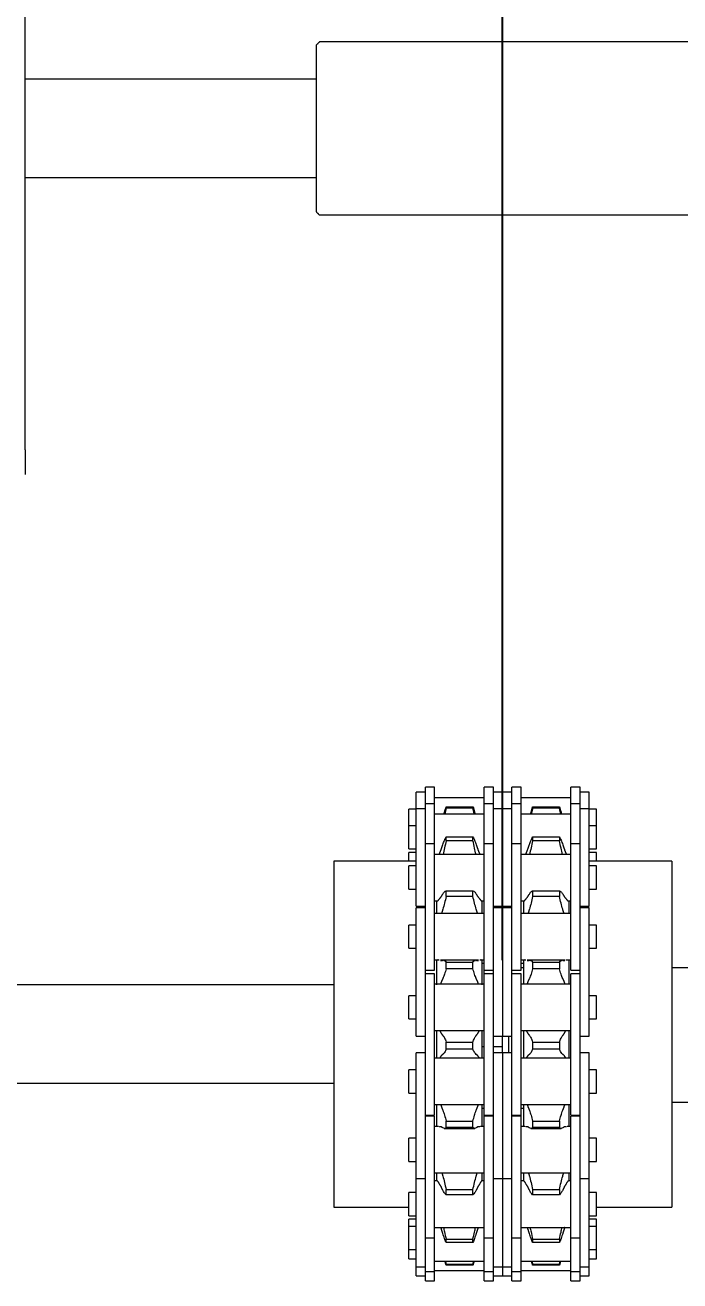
# Model space of a CAD drawing. Header units: inches. Extents: x 1 to 12.5, y 7.3 to 19.7.
# Drawn here: x 3.494 to 5.149, y 13.189 to 16.365 of the extents above; entities that cross this region are included whole.
import ezdxf

# ---------------------------------------------------------------- set-up
doc = ezdxf.new("R2010")
doc.units = ezdxf.units.IN
doc.header["$MEASUREMENT"] = 0
doc.header["$PDSIZE"] = -1
doc.layers.add('DIM', color=1, linetype='Continuous')
doc.styles.add('SLDTEXTSTYLE0', font='ARIAL.TTF', dxfattribs={"width": 0.7})
doc.dimstyles.new('SLDDIMSTYLE0', dxfattribs={"dimtxt": 0.125, "dimasz": 0.15, "dimexe": 0, "dimexo": 0.0625, "dimgap": 0.03125, "dimtad": 0, "dimtih": 1, "dimtoh": 1, "dimdec": 3, "dimlfac": 4, "dimrnd": 1e-09, "dimzin": 12, "dimdsep": 46, "dimtxsty": 'SLDTEXTSTYLE0', "dimsah": 1, "dimcen": 0.09, "dimadec": 0, "dimazin": 0, "dimtfac": 1, "dimtdec": 3, "dimtofl": 0, "dimtmove": 0, "dimatfit": 3, "dimfxl": 0, "dimtolj": 1, "dimtzin": 12, "dimarcsym": 0})

# ---------------------------------------------------------------- blocks, each defined once
blk = doc.blocks.new('*D8')
at = {"color": 0, "linetype": 'ByBlock', "lineweight": -2}
for p, q in [((4.7014, 13.9999), (4.7014, 19.4123)), ((4.8514, 19.4123), (6.2126, 19.4123)), ((8.5514, 19.4123), (7.1902, 19.4123)), ((8.7014, 14.0274), (8.7014, 19.4123))]:
    blk.add_line(p, q, dxfattribs=at)
at = {"color": 0, "linetype": 'ByBlock'}
for points in [[(4.7014, 19.4123), (4.8514, 19.3873), (4.8514, 19.4373)], [(8.7014, 19.4123), (8.5514, 19.3873), (8.5514, 19.4373)]]:
    blk.add_solid(points, dxfattribs=at)
at = {"layer": 'DEFPOINTS', "color": 0, "linetype": 'ByBlock'}
for p in [(8.7014, 13.9649), (4.7014, 13.9374)]:
    blk.add_point(p, dxfattribs=at)
at = {"color": 0, "linetype": 'ByBlock', "insert": (6.7014, 19.4123), "char_height": 0.125, "attachment_point": 5, "style": 'SLDTEXTSTYLE0'}
blk.add_mtext('16\\PSHAFT LENGTH', dxfattribs=at)

msp = doc.modelspace()

# ---------------------------------------------------------------- linework, layer by layer
at = {"color": 7, "linetype": 'Continuous', "lineweight": 15}
for p, q in [((3.494162, 15.29098), (3.494162, 16.915981)), ((4.230561, 16.103481), (4.230561, 16.314732)), ((4.230561, 15.892232), (4.230561, 16.103481)), ((3.494162, 15.29098), (3.494162, 15.228482)), ((4.482494, 14.383077), (4.482494, 14.424709)), ((4.505996, 14.410937), (4.505996, 14.43721)), ((4.529495, 14.410937), (4.529495, 14.43721)), ((4.654496, 14.410937), (4.654496, 14.43721)), ((4.677995, 14.410937), (4.677995, 14.43721)), ((4.701494, 14.383077), (4.701494, 14.424709)), ((4.701494, 14.383077), (4.701494, 14.424709)), ((4.724996, 14.410937), (4.724996, 14.43721)), ((4.748495, 14.410937), (4.748495, 14.43721)), ((4.873496, 14.410937), (4.873496, 14.43721)), ((4.896995, 14.410937), (4.896995, 14.43721)), ((4.920494, 14.383077), (4.920494, 14.424709)), ((4.505996, 14.395578), (4.505996, 14.410937)), ((4.505996, 14.328178), (4.505996, 14.395578)), ((4.529495, 14.395578), (4.529495, 14.410937)), ((4.529495, 14.293928), (4.529495, 14.395578)), ((4.558431, 14.38419), (4.558431, 14.388155)), ((4.558431, 14.388155), (4.626308, 14.388155)), ((4.626308, 14.38419), (4.626308, 14.388155)), ((4.654496, 14.395578), (4.654496, 14.410937)), ((4.654496, 14.293928), (4.654496, 14.395578)), ((4.677995, 14.395578), (4.677995, 14.410937)), ((4.677995, 14.328178), (4.677995, 14.395578)), ((4.724996, 14.395578), (4.724996, 14.410937)), ((4.724996, 14.326725), (4.724996, 14.395578)), ((4.748495, 14.395578), (4.748495, 14.410937)), ((4.748495, 14.293928), (4.748495, 14.395578)), ((4.777183, 14.388155), (4.777183, 14.38419)), ((4.777183, 14.388155), (4.845057, 14.388155)), ((4.845057, 14.388155), (4.845057, 14.38419)), ((4.873496, 14.395578), (4.873496, 14.410937)), ((4.873496, 14.293928), (4.873496, 14.395578)), ((4.896995, 14.395578), (4.896995, 14.410937)), ((4.896995, 14.326725), (4.896995, 14.395578)), ((4.464495, 14.339826), (4.464495, 14.381458)), ((4.482494, 14.354716), (4.482494, 14.383077)), ((4.626308, 14.38419), (4.558431, 14.38419)), ((4.701494, 14.354716), (4.701494, 14.383077)), ((4.701494, 14.354716), (4.701494, 14.383077)), ((4.845057, 14.38419), (4.777183, 14.38419)), ((4.920494, 14.354716), (4.920494, 14.383077)), ((4.938495, 14.339826), (4.938495, 14.381458)), ((4.464495, 14.304082), (4.464495, 14.339826)), ((4.482494, 14.279525), (4.482494, 14.354716)), ((4.505996, 14.293928), (4.505996, 14.326725)), ((4.677995, 14.293928), (4.677995, 14.326725)), ((4.701494, 14.279525), (4.701494, 14.354716)), ((4.701494, 14.279525), (4.701494, 14.354716)), ((4.724996, 14.293928), (4.724996, 14.326725)), ((4.896995, 14.293928), (4.896995, 14.326725)), ((4.920494, 14.279525), (4.920494, 14.354716)), ((4.938495, 14.281327), (4.938495, 14.339826)), ((4.464495, 14.281327), (4.464495, 14.304082)), ((4.505996, 14.21442), (4.505996, 14.293928)), ((4.529495, 14.21442), (4.529495, 14.293928)), ((4.558431, 14.302121), (4.558431, 14.311803)), ((4.558431, 14.311803), (4.626308, 14.311803)), ((4.626308, 14.302121), (4.558431, 14.302121)), ((4.626308, 14.302121), (4.626308, 14.311803)), ((4.654496, 14.21442), (4.654496, 14.293928)), ((4.677995, 14.21442), (4.677995, 14.293928)), ((4.724996, 14.21442), (4.724996, 14.293928)), ((4.748495, 14.21442), (4.748495, 14.293928)), ((4.777183, 14.311803), (4.777183, 14.302121)), ((4.777183, 14.311803), (4.845057, 14.311803)), ((4.845057, 14.302121), (4.777183, 14.302121)), ((4.845057, 14.311803), (4.845057, 14.302121)), ((4.873496, 14.21442), (4.873496, 14.293928)), ((4.896995, 14.21442), (4.896995, 14.293928)), ((4.464495, 14.25048), (4.464495, 14.272429)), ((4.482494, 14.136429), (4.482494, 14.279525)), ((4.701494, 14.136429), (4.701494, 14.279525)), ((4.701494, 14.136429), (4.701494, 14.279525)), ((4.920494, 14.136429), (4.920494, 14.279525)), ((4.938495, 14.25048), (4.938495, 14.272429)), ((4.274746, 14.25048), (4.274746, 13.375482)), ((4.464495, 14.185622), (4.464495, 14.238179)), ((4.938495, 14.179678), (4.938495, 14.238179)), ((5.128744, 14.25048), (5.128744, 13.375482)), ((4.505996, 14.139717), (4.505996, 14.21442)), ((4.529495, 14.139717), (4.529495, 14.21442)), ((4.654496, 14.139717), (4.654496, 14.21442)), ((4.677995, 14.139717), (4.677995, 14.21442)), ((4.724996, 14.139717), (4.724996, 14.21442)), ((4.748495, 14.139717), (4.748495, 14.21442)), ((4.873496, 14.139717), (4.873496, 14.21442)), ((4.896995, 14.139717), (4.896995, 14.21442)), ((4.464495, 14.179678), (4.464495, 14.185622)), ((4.558431, 14.161055), (4.558431, 14.175287)), ((4.558431, 14.175287), (4.626308, 14.175287)), ((4.626308, 14.161055), (4.626308, 14.175287)), ((4.777183, 14.175287), (4.777183, 14.161055)), ((4.777183, 14.175287), (4.845057, 14.175287)), ((4.845057, 14.175287), (4.845057, 14.161055)), ((4.505996, 14.01825), (4.505996, 14.139717)), ((4.529495, 13.974523), (4.529495, 14.139717)), ((4.534995, 14.149889), (4.534995, 14.150305)), ((4.534995, 14.118149), (4.534995, 14.149889)), ((4.626308, 14.161055), (4.558431, 14.161055)), ((4.649746, 14.149889), (4.649746, 14.150305)), ((4.649746, 14.118149), (4.649746, 14.149889)), ((4.654496, 13.974523), (4.654496, 14.139717)), ((4.677995, 14.01825), (4.677995, 14.139717)), ((4.701494, 14.132022), (4.701494, 14.136429)), ((4.701494, 14.132022), (4.701494, 14.136429)), ((4.724996, 14.01825), (4.724996, 14.139717)), ((4.748495, 13.974523), (4.748495, 14.139717)), ((4.753744, 14.150305), (4.753744, 14.149889)), ((4.753744, 14.149889), (4.753744, 14.118149)), ((4.845057, 14.161055), (4.777183, 14.161055)), ((4.868495, 14.150305), (4.868495, 14.149889)), ((4.868495, 14.149889), (4.868495, 14.118149)), ((4.873496, 13.974523), (4.873496, 14.139717)), ((4.896995, 14.01825), (4.896995, 14.139717)), ((4.482494, 14.056366), (4.482494, 14.132022)), ((4.701494, 14.056366), (4.701494, 14.132022)), ((4.701494, 14.056366), (4.701494, 14.132022)), ((4.920494, 14.056366), (4.920494, 14.132022)), ((4.464495, 14.036216), (4.464495, 14.088773)), ((4.938495, 14.030274), (4.938495, 14.088773)), ((4.482494, 13.923849), (4.482494, 14.056366)), ((4.701494, 13.923849), (4.701494, 14.056366)), ((4.701494, 13.923849), (4.701494, 14.056366)), ((4.920494, 13.923849), (4.920494, 14.056366)), ((4.464495, 14.030274), (4.464495, 14.036216)), ((4.505996, 13.956378), (4.505996, 14.01825)), ((4.677995, 13.956378), (4.677995, 14.01825)), ((4.724996, 13.956378), (4.724996, 14.01825)), ((4.896995, 13.956378), (4.896995, 14.01825)), ((4.534995, 13.937357), (4.534995, 14.000899)), ((4.558431, 13.978007), (4.558431, 13.99507)), ((4.558431, 13.99507), (4.626308, 13.99507)), ((4.626308, 13.978007), (4.558431, 13.978007)), ((4.626308, 13.978007), (4.626308, 13.99507)), ((4.649746, 13.937357), (4.649746, 14.000899)), ((4.753744, 13.980359), (4.748495, 13.980359)), ((4.753744, 14.000899), (4.753744, 13.939006)), ((4.777183, 13.99507), (4.777183, 13.978007)), ((4.777183, 13.99507), (4.845057, 13.99507)), ((4.845057, 13.978007), (4.777183, 13.978007)), ((4.845057, 13.99507), (4.845057, 13.978007)), ((4.868495, 14.000899), (4.868495, 13.939006)), ((5.191121, 13.980359), (5.128744, 13.980359)), ((4.505996, 13.830063), (4.505996, 13.956378)), ((4.529495, 13.830063), (4.529495, 13.96538)), ((4.654496, 13.96538), (4.654496, 13.974523)), ((4.654496, 13.830063), (4.654496, 13.96538)), ((4.677995, 13.830063), (4.677995, 13.956378)), ((4.724996, 13.830063), (4.724996, 13.956378)), ((4.748495, 13.830063), (4.748495, 13.96538)), ((4.873496, 13.830063), (4.873496, 13.96538)), ((4.896995, 13.830063), (4.896995, 13.956378)), ((4.482494, 13.807881), (4.482494, 13.923849)), ((4.701494, 13.807881), (4.701494, 13.923849)), ((4.701494, 13.807881), (4.701494, 13.923849)), ((4.920494, 13.807881), (4.920494, 13.923849)), ((4.464495, 13.851132), (4.464495, 13.909631)), ((4.938495, 13.909596), (4.938495, 13.909631)), ((4.938495, 13.851132), (4.938495, 13.909596)), ((4.505996, 13.736428), (4.505996, 13.830063)), ((4.529495, 13.736428), (4.529495, 13.830063)), ((4.534995, 13.751735), (4.534995, 13.821756)), ((4.649746, 13.751735), (4.649746, 13.821756)), ((4.654496, 13.736428), (4.654496, 13.830063)), ((4.677995, 13.736428), (4.677995, 13.830063)), ((4.724996, 13.736428), (4.724996, 13.830063)), ((4.748495, 13.736428), (4.748495, 13.830063)), ((4.753744, 13.821756), (4.753744, 13.751735)), ((4.868495, 13.821756), (4.868495, 13.751735)), ((4.873496, 13.736428), (4.873496, 13.830063)), ((4.896995, 13.736428), (4.896995, 13.830063)), ((4.558431, 13.775054), (4.558431, 13.79289)), ((4.558431, 13.79289), (4.626308, 13.79289)), ((4.626308, 13.775054), (4.626308, 13.79289)), ((4.70137, 13.766585), (4.70137, 13.807881)), ((4.71637, 13.807881), (4.71637, 13.765608)), ((4.777183, 13.79289), (4.777183, 13.775054)), ((4.777183, 13.79289), (4.845057, 13.79289)), ((4.845057, 13.79289), (4.845057, 13.775054)), ((4.482494, 13.644132), (4.482494, 13.765608)), ((4.626308, 13.775054), (4.558431, 13.775054)), ((4.649746, 13.781732), (4.654496, 13.781732)), ((4.677995, 13.781732), (4.70137, 13.781732)), ((4.701494, 13.644132), (4.701494, 13.765608)), ((4.701494, 13.644132), (4.701494, 13.765608)), ((4.845057, 13.775054), (4.777183, 13.775054)), ((4.920494, 13.644132), (4.920494, 13.765608)), ((4.464495, 13.663858), (4.464495, 13.72236)), ((4.505996, 13.613729), (4.505996, 13.736428)), ((4.529495, 13.608109), (4.529495, 13.736428)), ((4.654496, 13.608109), (4.654496, 13.736428)), ((4.677995, 13.613729), (4.677995, 13.736428)), ((4.724996, 13.613729), (4.724996, 13.736428)), ((4.748495, 13.608109), (4.748495, 13.736428)), ((4.873496, 13.608109), (4.873496, 13.736428)), ((4.896995, 13.613729), (4.896995, 13.736428)), ((4.938495, 13.722325), (4.938495, 13.72236)), ((4.938495, 13.663858), (4.938495, 13.722325)), ((4.482494, 13.516297), (4.482494, 13.644132)), ((4.534995, 13.578921), (4.534995, 13.634485)), ((4.649746, 13.578921), (4.649746, 13.634485)), ((4.701494, 13.516297), (4.701494, 13.644132)), ((4.701494, 13.516297), (4.701494, 13.644132)), ((4.753744, 13.634485), (4.753744, 13.578921)), ((4.868495, 13.634485), (4.868495, 13.578921)), ((4.920494, 13.516297), (4.920494, 13.644132)), ((4.505996, 13.554042), (4.505996, 13.613729)), ((4.529495, 13.437715), (4.529495, 13.605295)), ((4.654496, 13.605295), (4.654496, 13.608109)), ((4.654496, 13.437715), (4.654496, 13.605295)), ((4.677995, 13.554042), (4.677995, 13.613729)), ((4.724996, 13.554042), (4.724996, 13.613729)), ((4.748495, 13.605295), (4.748495, 13.608109)), ((4.748495, 13.437715), (4.748495, 13.605295)), ((4.873496, 13.437715), (4.873496, 13.605295)), ((4.896995, 13.554042), (4.896995, 13.613729)), ((4.558431, 13.576676), (4.558431, 13.593135)), ((4.558431, 13.593135), (4.626308, 13.593135)), ((4.626308, 13.576676), (4.558431, 13.576676)), ((4.626308, 13.576676), (4.626308, 13.593135)), ((4.777183, 13.593135), (4.777183, 13.576676)), ((4.777183, 13.593135), (4.845057, 13.593135)), ((4.845057, 13.576676), (4.777183, 13.576676)), ((4.845057, 13.593135), (4.845057, 13.576676)), ((4.464495, 13.491047), (4.464495, 13.549546)), ((4.505996, 13.437715), (4.505996, 13.554042)), ((4.677995, 13.437715), (4.677995, 13.554042)), ((4.724996, 13.437715), (4.724996, 13.554042)), ((4.896995, 13.437715), (4.896995, 13.554042)), ((4.938495, 13.541748), (4.938495, 13.549546)), ((4.938495, 13.491047), (4.938495, 13.541748)), ((4.482494, 13.447796), (4.482494, 13.516297)), ((4.701494, 13.447796), (4.701494, 13.516297)), ((4.701494, 13.447796), (4.701494, 13.516297)), ((4.920494, 13.447796), (4.920494, 13.516297)), ((4.482494, 13.310907), (4.482494, 13.447796)), ((4.505996, 13.368961), (4.505996, 13.437715)), ((4.529495, 13.368961), (4.529495, 13.437715)), ((4.534995, 13.442077), (4.534995, 13.461672)), ((4.534995, 13.441411), (4.534995, 13.442077)), ((4.649746, 13.442077), (4.649746, 13.461672)), ((4.649746, 13.441411), (4.649746, 13.442077)), ((4.654496, 13.368961), (4.654496, 13.437715)), ((4.677995, 13.368961), (4.677995, 13.437715)), ((4.701494, 13.310907), (4.701494, 13.447796)), ((4.701494, 13.310907), (4.701494, 13.447796)), ((4.724996, 13.368961), (4.724996, 13.437715)), ((4.748495, 13.368961), (4.748495, 13.437715)), ((4.753744, 13.461672), (4.753744, 13.442077)), ((4.753744, 13.442077), (4.753744, 13.441411)), ((4.868495, 13.461672), (4.868495, 13.442077)), ((4.868495, 13.442077), (4.868495, 13.441411)), ((4.873496, 13.368961), (4.873496, 13.437715)), ((4.896995, 13.368961), (4.896995, 13.437715)), ((4.920494, 13.310907), (4.920494, 13.447796)), ((4.464495, 13.353536), (4.464495, 13.412035)), ((4.558431, 13.406798), (4.558431, 13.419897)), ((4.558431, 13.419897), (4.626308, 13.419897)), ((4.626308, 13.406798), (4.558431, 13.406798)), ((4.626308, 13.406798), (4.626308, 13.419897)), ((4.777183, 13.419897), (4.777183, 13.406798)), ((4.777183, 13.419897), (4.845057, 13.419897)), ((4.845057, 13.406798), (4.777183, 13.406798)), ((4.845057, 13.419897), (4.845057, 13.406798)), ((4.938495, 13.404238), (4.938495, 13.412035)), ((4.938495, 13.353536), (4.938495, 13.404238)), ((4.464495, 13.326411), (4.464495, 13.344635)), ((4.505996, 13.297785), (4.505996, 13.368961)), ((4.529495, 13.297785), (4.529495, 13.368961)), ((4.654496, 13.297785), (4.654496, 13.368961)), ((4.677995, 13.297785), (4.677995, 13.368961)), ((4.724996, 13.297785), (4.724996, 13.368961)), ((4.748495, 13.297785), (4.748495, 13.368961)), ((4.873496, 13.297785), (4.873496, 13.368961)), ((4.896995, 13.297785), (4.896995, 13.368961)), ((4.938495, 13.326411), (4.938495, 13.344635)), ((4.464495, 13.267912), (4.464495, 13.326411)), ((4.482494, 13.247569), (4.482494, 13.310907)), ((4.701494, 13.247569), (4.701494, 13.310907)), ((4.701494, 13.247569), (4.701494, 13.310907)), ((4.920494, 13.247569), (4.920494, 13.310907)), ((4.938495, 13.300814), (4.938495, 13.326411)), ((4.505996, 13.272868), (4.505996, 13.297785)), ((4.529495, 13.212163), (4.529495, 13.297785)), ((4.558431, 13.285913), (4.558431, 13.29407)), ((4.558431, 13.29407), (4.626308, 13.29407)), ((4.626308, 13.285913), (4.558431, 13.285913)), ((4.626308, 13.285913), (4.626308, 13.29407)), ((4.654496, 13.212163), (4.654496, 13.297785)), ((4.677995, 13.272868), (4.677995, 13.297785)), ((4.724996, 13.272868), (4.724996, 13.297785)), ((4.748495, 13.212163), (4.748495, 13.297785)), ((4.777183, 13.29407), (4.777183, 13.285913)), ((4.777183, 13.29407), (4.845057, 13.29407)), ((4.845057, 13.285913), (4.777183, 13.285913)), ((4.845057, 13.29407), (4.845057, 13.285913)), ((4.873496, 13.212163), (4.873496, 13.297785)), ((4.896995, 13.272868), (4.896995, 13.297785)), ((4.938495, 13.267912), (4.938495, 13.300814)), ((4.464495, 13.244504), (4.464495, 13.267912)), ((4.482494, 13.224661), (4.482494, 13.247569)), ((4.505996, 13.212163), (4.505996, 13.272868)), ((4.677995, 13.212163), (4.677995, 13.272868)), ((4.701494, 13.224661), (4.701494, 13.247569)), ((4.701494, 13.224661), (4.701494, 13.247569)), ((4.724996, 13.212163), (4.724996, 13.272868)), ((4.896995, 13.212163), (4.896995, 13.272868)), ((4.920494, 13.224661), (4.920494, 13.247569)), ((4.938495, 13.244504), (4.938495, 13.267912)), ((4.482494, 13.201256), (4.482494, 13.224661)), ((4.558431, 13.228601), (4.558431, 13.23083)), ((4.558431, 13.23083), (4.626308, 13.23083)), ((4.626308, 13.228601), (4.558431, 13.228601)), ((4.626308, 13.228601), (4.626308, 13.23083)), ((4.701494, 13.201256), (4.701494, 13.224661)), ((4.701494, 13.201256), (4.701494, 13.224661)), ((4.777183, 13.23083), (4.777183, 13.228601)), ((4.777183, 13.23083), (4.845057, 13.23083)), ((4.845057, 13.228601), (4.777183, 13.228601)), ((4.845057, 13.23083), (4.845057, 13.228601)), ((4.920494, 13.201256), (4.920494, 13.224661)), ((4.505996, 13.209255), (4.505996, 13.212163)), ((4.505996, 13.188755), (4.505996, 13.209255)), ((4.529495, 13.209255), (4.529495, 13.212163)), ((4.529495, 13.188755), (4.529495, 13.209255)), ((4.654496, 13.209255), (4.654496, 13.212163)), ((4.654496, 13.188755), (4.654496, 13.209255)), ((4.677995, 13.209255), (4.677995, 13.212163)), ((4.677995, 13.188755), (4.677995, 13.209255)), ((4.724996, 13.209255), (4.724996, 13.212163)), ((4.724996, 13.188755), (4.724996, 13.209255)), ((4.748495, 13.209255), (4.748495, 13.212163)), ((4.748495, 13.188755), (4.748495, 13.209255)), ((4.873496, 13.209255), (4.873496, 13.212163)), ((4.873496, 13.188755), (4.873496, 13.209255)), ((4.896995, 13.209255), (4.896995, 13.212163)), ((4.896995, 13.188755), (4.896995, 13.209255))]:
    msp.add_line(p, q, dxfattribs=at)
for points in [[(4.238061, 16.322232), (4.230561, 16.314732)], [(5.535563, 16.322232), (4.238061, 16.322232)], [(4.230561, 16.227857), (3.494162, 16.227857)], [(3.494162, 15.979107), (4.230561, 15.979107)], [(4.230561, 15.892232), (4.238061, 15.884732)], [(4.238061, 15.884732), (5.321371, 15.884732)], [(4.505996, 14.424709), (4.482494, 14.424709)], [(4.529495, 14.43721), (4.505996, 14.43721)], [(4.677995, 14.43721), (4.654496, 14.43721)], [(4.748495, 14.43721), (4.724996, 14.43721)], [(4.896995, 14.43721), (4.873496, 14.43721)], [(4.920494, 14.424709), (4.896995, 14.424709)], [(4.529495, 14.395578), (4.505996, 14.395578)], [(4.654496, 14.410833), (4.529495, 14.410833)], [(4.677995, 14.395578), (4.654496, 14.395578)], [(4.748495, 14.395578), (4.724996, 14.395578)], [(4.873496, 14.410833), (4.748495, 14.410833)], [(4.896995, 14.395578), (4.873496, 14.395578)], [(4.482494, 14.381458), (4.464495, 14.381458)], [(4.505996, 14.383077), (4.482494, 14.383077)], [(4.654496, 14.369202), (4.529495, 14.369202)], [(4.558431, 14.38419), (4.55508, 14.369202)], [(4.629661, 14.369202), (4.626308, 14.38419)], [(4.701494, 14.383077), (4.677995, 14.383077)], [(4.724996, 14.383077), (4.701494, 14.383077)], [(4.873496, 14.369202), (4.748495, 14.369202)], [(4.777183, 14.38419), (4.773832, 14.369202)], [(4.84841, 14.369202), (4.845057, 14.38419)], [(4.920494, 14.383077), (4.896995, 14.383077)], [(4.938495, 14.381458), (4.920494, 14.381458)], [(4.482494, 14.339826), (4.464495, 14.339826)], [(4.938495, 14.339826), (4.920494, 14.339826)], [(4.529495, 14.293928), (4.505996, 14.293928)], [(4.677995, 14.293928), (4.654496, 14.293928)], [(4.748495, 14.293928), (4.724996, 14.293928)], [(4.896995, 14.293928), (4.873496, 14.293928)], [(4.464495, 14.281327), (4.482494, 14.281327)], [(4.482494, 14.272429), (4.464495, 14.272429)], [(4.654496, 14.267555), (4.529495, 14.267555)], [(4.541186, 14.267555), (4.546776, 14.282113)], [(4.546776, 14.282113), (4.550152, 14.291835)], [(4.634589, 14.291835), (4.637966, 14.282113)], [(4.637966, 14.282113), (4.643553, 14.267555)], [(4.873496, 14.267555), (4.748495, 14.267555)], [(4.759935, 14.267555), (4.765525, 14.282113)], [(4.765525, 14.282113), (4.768901, 14.291835)], [(4.853338, 14.291835), (4.856715, 14.282113)], [(4.856715, 14.282113), (4.862305, 14.267555)], [(4.920494, 14.281327), (4.938495, 14.281327)], [(4.938495, 14.272429), (4.920494, 14.272429)], [(4.482494, 14.25048), (4.274746, 14.25048)], [(4.482494, 14.238179), (4.464495, 14.238179)], [(5.128744, 14.25048), (4.920494, 14.25048)], [(4.938495, 14.238179), (4.920494, 14.238179)], [(4.464495, 14.179678), (4.482494, 14.179678)], [(4.546776, 14.161463), (4.550152, 14.167121)], [(4.634589, 14.167121), (4.637966, 14.161463)], [(4.765525, 14.161463), (4.768901, 14.167121)], [(4.853338, 14.167121), (4.856715, 14.161463)], [(4.920494, 14.179678), (4.938495, 14.179678)], [(4.482494, 14.136429), (4.505996, 14.136429)], [(4.529495, 14.150305), (4.537541, 14.150305)], [(4.536033, 14.150058), (4.537762, 14.15034)], [(4.537762, 14.15034), (4.546776, 14.161463)], [(4.637966, 14.161463), (4.646977, 14.15034)], [(4.646977, 14.15034), (4.648709, 14.150058)], [(4.647198, 14.150305), (4.654496, 14.150305)], [(4.677995, 14.136429), (4.701494, 14.136429)], [(4.701494, 14.136429), (4.724996, 14.136429)], [(4.748495, 14.150305), (4.756293, 14.150305)], [(4.754782, 14.150058), (4.756513, 14.15034)], [(4.756513, 14.15034), (4.765525, 14.161463)], [(4.856715, 14.161463), (4.865726, 14.15034)], [(4.865726, 14.15034), (4.867458, 14.150058)], [(4.865947, 14.150305), (4.873496, 14.150305)], [(4.896995, 14.136429), (4.920494, 14.136429)], [(4.505996, 14.132022), (4.482494, 14.132022)], [(4.654496, 14.118149), (4.529495, 14.118149)], [(4.550152, 14.128643), (4.546891, 14.118149)], [(4.637849, 14.118149), (4.634589, 14.128643)], [(4.701494, 14.132022), (4.677995, 14.132022)], [(4.724996, 14.132022), (4.701494, 14.132022)], [(4.873496, 14.118149), (4.748495, 14.118149)], [(4.768901, 14.128643), (4.765642, 14.118149)], [(4.856598, 14.118149), (4.853338, 14.128643)], [(4.920494, 14.132022), (4.896995, 14.132022)], [(4.482494, 14.088773), (4.464495, 14.088773)], [(4.938495, 14.088773), (4.920494, 14.088773)], [(4.464495, 14.030274), (4.482494, 14.030274)], [(4.920494, 14.030274), (4.938495, 14.030274)], [(4.529495, 14.000899), (4.540388, 14.000899)], [(4.537762, 14.001352), (4.541212, 14.000366)], [(4.544319, 14.000899), (4.640423, 14.000899)], [(4.544523, 13.999423), (4.546776, 13.99878)], [(4.546776, 13.99878), (4.550152, 13.999693)], [(4.634589, 13.999899), (4.550152, 13.999899)], [(4.634589, 13.999693), (4.637966, 13.99878)], [(4.637966, 13.99878), (4.640216, 13.999423)], [(4.64353, 14.000366), (4.646977, 14.001352)], [(4.644351, 14.000899), (4.654496, 14.000899)], [(4.654496, 13.991479), (4.649746, 13.991479)], [(4.748495, 14.000899), (4.759139, 14.000899)], [(4.753744, 13.991479), (4.748495, 13.991479)], [(4.756513, 14.001352), (4.759961, 14.000366)], [(4.763068, 14.000899), (4.859172, 14.000899)], [(4.763274, 13.999423), (4.765525, 13.99878)], [(4.765525, 13.99878), (4.768901, 13.999693)], [(4.853338, 13.999899), (4.768901, 13.999899)], [(4.853338, 13.999693), (4.856715, 13.99878)], [(4.856715, 13.99878), (4.858965, 13.999423)], [(4.862279, 14.000366), (4.865726, 14.001352)], [(4.8631, 14.000899), (4.873496, 14.000899)], [(4.505996, 13.974523), (4.529495, 13.974523)], [(4.529495, 13.96538), (4.505996, 13.96538)], [(4.546776, 13.946393), (4.544053, 13.939006)], [(4.550152, 13.953555), (4.546776, 13.946393)], [(4.637966, 13.946393), (4.634589, 13.953555)], [(4.640688, 13.939006), (4.637966, 13.946393)], [(4.654496, 13.974523), (4.677995, 13.974523)], [(4.677995, 13.96538), (4.654496, 13.96538)], [(4.724996, 13.974523), (4.748495, 13.974523)], [(4.748495, 13.96538), (4.724996, 13.96538)], [(4.765525, 13.946393), (4.762802, 13.939006)], [(4.768901, 13.953555), (4.765525, 13.946393)], [(4.856715, 13.946393), (4.853338, 13.953555)], [(4.859437, 13.939006), (4.856715, 13.946393)], [(4.873496, 13.974523), (4.896995, 13.974523)], [(4.896995, 13.96538), (4.873496, 13.96538)], [(4.274746, 13.937357), (2.984369, 13.937357)], [(4.654496, 13.939006), (4.529495, 13.939006)], [(4.873496, 13.939006), (4.748495, 13.939006)], [(4.482494, 13.909631), (4.464495, 13.909631)], [(4.938495, 13.909631), (4.920494, 13.909631)], [(4.464495, 13.851132), (4.482494, 13.851132)], [(4.920494, 13.851132), (4.938495, 13.851132)], [(4.529495, 13.821756), (4.654496, 13.821756)], [(4.542218, 13.821756), (4.546776, 13.813686)], [(4.637966, 13.813686), (4.642523, 13.821756)], [(4.748495, 13.821756), (4.873496, 13.821756)], [(4.760967, 13.821756), (4.765525, 13.813686)], [(4.856715, 13.813686), (4.861272, 13.821756)], [(4.482494, 13.807881), (4.505996, 13.807881)], [(4.546776, 13.813686), (4.550152, 13.809746)], [(4.634589, 13.809746), (4.637966, 13.813686)], [(4.677995, 13.807881), (4.701494, 13.807881)], [(4.701494, 13.807881), (4.724996, 13.807881)], [(4.765525, 13.813686), (4.768901, 13.809746)], [(4.853338, 13.809746), (4.856715, 13.813686)], [(4.896995, 13.807881), (4.920494, 13.807881)], [(4.505996, 13.765608), (4.482494, 13.765608)], [(4.546776, 13.758923), (4.541507, 13.751735)], [(4.550152, 13.761513), (4.546776, 13.758923)], [(4.637966, 13.758923), (4.634589, 13.761513)], [(4.643232, 13.751735), (4.637966, 13.758923)], [(4.701494, 13.765608), (4.677995, 13.765608)], [(4.724996, 13.765608), (4.701494, 13.765608)], [(4.765525, 13.758923), (4.760256, 13.751735)], [(4.768901, 13.761513), (4.765525, 13.758923)], [(4.856715, 13.758923), (4.853338, 13.761513)], [(4.861983, 13.751735), (4.856715, 13.758923)], [(4.920494, 13.765608), (4.896995, 13.765608)], [(4.482494, 13.72236), (4.464495, 13.72236)], [(4.654496, 13.751735), (4.529495, 13.751735)], [(4.873496, 13.751735), (4.748495, 13.751735)], [(4.938495, 13.72236), (4.920494, 13.72236)], [(2.984369, 13.688606), (4.274746, 13.688606)], [(4.464495, 13.663858), (4.482494, 13.663858)], [(4.920494, 13.663858), (4.938495, 13.663858)], [(4.529495, 13.634485), (4.654496, 13.634485)], [(4.544809, 13.634485), (4.546776, 13.628508)], [(4.546776, 13.628508), (4.550152, 13.620187)], [(4.634589, 13.620187), (4.637966, 13.628508)], [(4.637966, 13.628508), (4.63993, 13.634485)], [(4.748495, 13.634485), (4.873496, 13.634485)], [(4.76356, 13.634485), (4.765525, 13.628508)], [(4.765525, 13.628508), (4.768901, 13.620187)], [(4.853338, 13.620187), (4.856715, 13.628508)], [(4.856715, 13.628508), (4.858679, 13.634485)], [(5.128744, 13.641107), (5.191121, 13.641107)], [(4.505996, 13.608109), (4.529495, 13.608109)], [(4.529495, 13.605295), (4.505996, 13.605295)], [(4.654496, 13.625066), (4.649746, 13.625066)], [(4.654496, 13.608109), (4.677995, 13.608109)], [(4.677995, 13.605295), (4.654496, 13.605295)], [(4.724996, 13.608109), (4.748495, 13.608109)], [(4.748495, 13.605295), (4.724996, 13.605295)], [(4.753744, 13.625066), (4.748495, 13.625066)], [(4.873496, 13.608109), (4.896995, 13.608109)], [(4.896995, 13.605295), (4.873496, 13.605295)], [(4.539072, 13.578921), (4.529495, 13.578921)], [(4.546776, 13.577973), (4.541092, 13.578821)], [(4.550152, 13.575681), (4.546776, 13.577973)], [(4.55386, 13.574378), (4.630877, 13.574378)], [(4.637966, 13.577973), (4.634589, 13.575681)], [(4.643647, 13.578821), (4.637966, 13.577973)], [(4.654496, 13.578921), (4.64567, 13.578921)], [(4.757821, 13.578921), (4.748495, 13.578921)], [(4.765525, 13.577973), (4.759841, 13.578821)], [(4.768901, 13.575681), (4.765525, 13.577973)], [(4.772609, 13.574378), (4.849626, 13.574378)], [(4.856715, 13.577973), (4.853338, 13.575681)], [(4.862399, 13.578821), (4.856715, 13.577973)], [(4.873496, 13.578921), (4.864419, 13.578921)], [(4.482494, 13.549546), (4.464495, 13.549546)], [(4.938495, 13.549546), (4.920494, 13.549546)], [(4.464495, 13.491047), (4.482494, 13.491047)], [(4.920494, 13.491047), (4.938495, 13.491047)], [(4.482494, 13.447796), (4.505996, 13.447796)], [(4.529495, 13.461672), (4.654496, 13.461672)], [(4.535974, 13.441411), (4.529495, 13.441411)], [(4.537762, 13.44019), (4.534995, 13.442077)], [(4.546776, 13.425369), (4.537762, 13.44019)], [(4.547904, 13.461672), (4.550152, 13.453883)], [(4.634589, 13.453883), (4.636837, 13.461672)], [(4.646977, 13.44019), (4.637966, 13.425369)], [(4.649746, 13.442077), (4.646977, 13.44019)], [(4.654496, 13.441411), (4.648765, 13.441411)], [(4.677995, 13.447796), (4.701494, 13.447796)], [(4.701494, 13.447796), (4.724996, 13.447796)], [(4.748495, 13.461672), (4.873496, 13.461672)], [(4.754723, 13.441411), (4.748495, 13.441411)], [(4.756513, 13.44019), (4.753744, 13.442077)], [(4.765525, 13.425369), (4.756513, 13.44019)], [(4.766653, 13.461672), (4.768901, 13.453883)], [(4.853338, 13.453883), (4.855586, 13.461672)], [(4.865726, 13.44019), (4.856715, 13.425369)], [(4.868495, 13.442077), (4.865726, 13.44019)], [(4.873496, 13.441411), (4.867517, 13.441411)], [(4.896995, 13.447796), (4.920494, 13.447796)], [(4.482494, 13.412035), (4.464495, 13.412035)], [(4.550152, 13.418468), (4.546776, 13.425369)], [(4.637966, 13.425369), (4.634589, 13.418468)], [(4.768901, 13.418468), (4.765525, 13.425369)], [(4.856715, 13.425369), (4.853338, 13.418468)], [(4.938495, 13.412035), (4.920494, 13.412035)], [(4.274746, 13.375482), (4.464495, 13.375482)], [(4.938495, 13.375482), (5.128744, 13.375482)], [(4.464495, 13.353536), (4.482494, 13.353536)], [(4.482494, 13.344635), (4.464495, 13.344635)], [(4.920494, 13.353536), (4.938495, 13.353536)], [(4.938495, 13.344635), (4.920494, 13.344635)], [(4.482494, 13.326411), (4.464495, 13.326411)], [(4.529495, 13.324161), (4.654496, 13.324161)], [(4.546776, 13.319517), (4.545196, 13.324161)], [(4.550152, 13.30884), (4.546776, 13.319517)], [(4.637966, 13.319517), (4.634589, 13.30884)], [(4.639543, 13.324161), (4.637966, 13.319517)], [(4.748495, 13.324161), (4.873496, 13.324161)], [(4.765525, 13.319517), (4.763945, 13.324161)], [(4.768901, 13.30884), (4.765525, 13.319517)], [(4.856715, 13.319517), (4.853338, 13.30884)], [(4.858294, 13.324161), (4.856715, 13.319517)], [(4.938495, 13.326411), (4.920494, 13.326411)], [(4.505996, 13.297785), (4.529495, 13.297785)], [(4.654496, 13.297785), (4.677995, 13.297785)], [(4.724996, 13.297785), (4.748495, 13.297785)], [(4.873496, 13.297785), (4.896995, 13.297785)], [(4.464495, 13.267912), (4.482494, 13.267912)], [(4.464495, 13.244504), (4.482494, 13.244504)], [(4.920494, 13.267912), (4.938495, 13.267912)], [(4.920494, 13.244504), (4.938495, 13.244504)], [(4.482494, 13.224661), (4.505996, 13.224661)], [(4.529495, 13.238537), (4.654496, 13.238537)], [(4.529495, 13.215129), (4.654496, 13.215129)], [(4.558431, 13.228601), (4.55577, 13.238537)], [(4.556645, 13.238537), (4.558431, 13.23083)], [(4.628969, 13.238537), (4.626308, 13.228601)], [(4.626308, 13.23083), (4.628094, 13.238537)], [(4.677995, 13.224661), (4.701494, 13.224661)], [(4.701494, 13.224661), (4.724996, 13.224661)], [(4.748495, 13.238537), (4.873496, 13.238537)], [(4.748495, 13.215129), (4.873496, 13.215129)], [(4.777183, 13.228601), (4.774519, 13.238537)], [(4.775395, 13.238537), (4.777183, 13.23083)], [(4.847718, 13.238537), (4.845057, 13.228601)], [(4.845057, 13.23083), (4.846843, 13.238537)], [(4.896995, 13.224661), (4.920494, 13.224661)], [(4.482494, 13.201256), (4.505996, 13.201256)], [(4.505996, 13.212163), (4.529495, 13.212163)], [(4.505996, 13.188755), (4.529495, 13.188755)], [(4.654496, 13.212163), (4.677995, 13.212163)], [(4.654496, 13.188755), (4.677995, 13.188755)], [(4.677995, 13.201256), (4.701494, 13.201256)], [(4.701494, 13.201256), (4.724996, 13.201256)], [(4.724996, 13.212163), (4.748495, 13.212163)], [(4.724996, 13.188755), (4.748495, 13.188755)], [(4.873496, 13.212163), (4.896995, 13.212163)], [(4.873496, 13.188755), (4.896995, 13.188755)], [(4.896995, 13.201256), (4.920494, 13.201256)]]:
    msp.add_open_spline(points, degree=1, dxfattribs=at)
for points, knots in [([(4.724996, 14.424709), (4.717162, 14.424709), (4.701495, 14.424709), (4.685828, 14.424709), (4.677995, 14.424709)], [0, 0, 0, 0, 0.50002496, 1, 1, 1, 1]), ([(4.553006, 14.369202), (4.553464, 14.370885), (4.55519, 14.377226), (4.557059, 14.383527), (4.558431, 14.388155)], [0, 0, 0, 0, 0.26547992, 1, 1, 1, 1]), ([(4.626308, 14.388155), (4.627631, 14.383701), (4.629502, 14.3774), (4.631226, 14.371059), (4.631731, 14.369202)], [0, 0, 0, 0, 0.70710824, 1, 1, 1, 1]), ([(4.771757, 14.369202), (4.772214, 14.370885), (4.773937, 14.377227), (4.775808, 14.383528), (4.777183, 14.388155)], [0, 0, 0, 0, 0.265448, 1, 1, 1, 1]), ([(4.845057, 14.388155), (4.84638, 14.383701), (4.848251, 14.3774), (4.849975, 14.371059), (4.85048, 14.369202)], [0, 0, 0, 0, 0.70710824, 1, 1, 1, 1]), ([(4.550152, 14.291835), (4.551488, 14.295624), (4.553887, 14.302431), (4.557035, 14.308924), (4.558431, 14.311803)], [0, 0, 0, 0, 0.55657238, 1, 1, 1, 1]), ([(4.558431, 14.302121), (4.557172, 14.296043), (4.554775, 14.284473), (4.551949, 14.273001), (4.550608, 14.267555)], [0, 0, 0, 0, 0.52527381, 1, 1, 1, 1]), ([(4.626308, 14.311803), (4.627652, 14.30904), (4.630809, 14.302552), (4.63321, 14.295745), (4.634589, 14.291835)], [0, 0, 0, 0, 0.425717016, 1, 1, 1, 1]), ([(4.634132, 14.267555), (4.632841, 14.272785), (4.630009, 14.284257), (4.627612, 14.295826), (4.626308, 14.302121)], [0, 0, 0, 0, 0.45599878, 1, 1, 1, 1]), ([(4.768901, 14.291835), (4.770236, 14.295624), (4.772635, 14.302432), (4.775786, 14.308924), (4.777183, 14.311803)], [0, 0, 0, 0, 0.55654694, 1, 1, 1, 1]), ([(4.777183, 14.302121), (4.775924, 14.296043), (4.773527, 14.284473), (4.770699, 14.273001), (4.769357, 14.267555)], [0, 0, 0, 0, 0.52526569, 1, 1, 1, 1]), ([(4.845057, 14.311803), (4.846401, 14.30904), (4.849559, 14.302552), (4.851959, 14.295745), (4.853338, 14.291835)], [0, 0, 0, 0, 0.425717016, 1, 1, 1, 1]), ([(4.852881, 14.267555), (4.851591, 14.272785), (4.848762, 14.284257), (4.846362, 14.295827), (4.845057, 14.302121)], [0, 0, 0, 0, 0.455984019, 1, 1, 1, 1]), ([(4.550152, 14.167121), (4.551379, 14.169232), (4.55342, 14.172743), (4.557003, 14.174562), (4.558431, 14.175287)], [0, 0, 0, 0, 0.60118659, 1, 1, 1, 1]), ([(4.626308, 14.175287), (4.627682, 14.174605), (4.631281, 14.172817), (4.633325, 14.169297), (4.634589, 14.167121)], [0, 0, 0, 0, 0.38178967, 1, 1, 1, 1]), ([(4.768901, 14.167121), (4.770128, 14.169232), (4.772169, 14.172744), (4.775753, 14.174562), (4.777183, 14.175287)], [0, 0, 0, 0, 0.60108468, 1, 1, 1, 1]), ([(4.845057, 14.175287), (4.846431, 14.174605), (4.85003, 14.172817), (4.852074, 14.169297), (4.853338, 14.167121)], [0, 0, 0, 0, 0.38178967, 1, 1, 1, 1]), ([(4.558431, 14.161055), (4.557198, 14.155441), (4.554804, 14.144544), (4.551671, 14.133835), (4.550152, 14.128643)], [0, 0, 0, 0, 0.51511027, 1, 1, 1, 1]), ([(4.634589, 14.128643), (4.633121, 14.133644), (4.62998, 14.14435), (4.627584, 14.155248), (4.626308, 14.161055)], [0, 0, 0, 0, 0.46718112, 1, 1, 1, 1]), ([(4.777183, 14.161055), (4.77595, 14.155441), (4.773556, 14.144543), (4.770421, 14.133835), (4.768901, 14.128643)], [0, 0, 0, 0, 0.515100508, 1, 1, 1, 1]), ([(4.853338, 14.128643), (4.851872, 14.133645), (4.848732, 14.144351), (4.846334, 14.155248), (4.845057, 14.161055)], [0, 0, 0, 0, 0.46716356, 1, 1, 1, 1]), ([(4.558431, 13.978007), (4.557242, 13.973519), (4.555031, 13.96518), (4.551694, 13.957228), (4.550152, 13.953555)], [0, 0, 0, 0, 0.5382149, 1, 1, 1, 1]), ([(4.551626, 13.999514), (4.552592, 13.999491), (4.555554, 13.99942), (4.557273, 13.996822), (4.558431, 13.99507)], [0, 0, 0, 0, 0.325863184, 1, 1, 1, 1]), ([(4.626308, 13.99507), (4.627426, 13.996768), (4.62913, 13.999358), (4.632096, 13.999459), (4.633118, 13.999493)], [0, 0, 0, 0, 0.65564597, 1, 1, 1, 1]), ([(4.634589, 13.953555), (4.633101, 13.957085), (4.629749, 13.965032), (4.627537, 13.973371), (4.626308, 13.978007)], [0, 0, 0, 0, 0.444106863, 1, 1, 1, 1]), ([(4.777183, 13.978007), (4.775993, 13.973519), (4.773783, 13.96518), (4.770444, 13.957228), (4.768901, 13.953555)], [0, 0, 0, 0, 0.53819695, 1, 1, 1, 1]), ([(4.770375, 13.999514), (4.771341, 13.999491), (4.774304, 13.99942), (4.776023, 13.996822), (4.777183, 13.99507)], [0, 0, 0, 0, 0.32580043, 1, 1, 1, 1]), ([(4.845057, 13.99507), (4.846175, 13.996768), (4.847879, 13.999358), (4.850845, 13.999459), (4.851867, 13.999493)], [0, 0, 0, 0, 0.65564597, 1, 1, 1, 1]), ([(4.853338, 13.953555), (4.851851, 13.957085), (4.848502, 13.965033), (4.846288, 13.973372), (4.845057, 13.978007)], [0, 0, 0, 0, 0.44407687, 1, 1, 1, 1]), ([(4.550152, 13.809746), (4.551657, 13.807562), (4.555238, 13.802363), (4.557259, 13.796367), (4.558431, 13.79289)], [0, 0, 0, 0, 0.42004925, 1, 1, 1, 1]), ([(4.626308, 13.79289), (4.627443, 13.79626), (4.629463, 13.802254), (4.633028, 13.807465), (4.634589, 13.809746)], [0, 0, 0, 0, 0.56229863, 1, 1, 1, 1]), ([(4.768901, 13.809746), (4.770406, 13.807562), (4.773987, 13.802362), (4.77601, 13.796367), (4.777183, 13.79289)], [0, 0, 0, 0, 0.42002994, 1, 1, 1, 1]), ([(4.845057, 13.79289), (4.846192, 13.79626), (4.848212, 13.802254), (4.851777, 13.807465), (4.853338, 13.809746)], [0, 0, 0, 0, 0.56229863, 1, 1, 1, 1]), ([(4.558431, 13.775054), (4.557323, 13.772165), (4.555389, 13.767125), (4.551719, 13.763192), (4.550152, 13.761513)], [0, 0, 0, 0, 0.5731478, 1, 1, 1, 1]), ([(4.634589, 13.761513), (4.633077, 13.763115), (4.629386, 13.767028), (4.627451, 13.772074), (4.626308, 13.775054)], [0, 0, 0, 0, 0.409444401, 1, 1, 1, 1]), ([(4.777183, 13.775054), (4.776074, 13.772165), (4.774141, 13.767124), (4.770469, 13.763192), (4.768901, 13.761513)], [0, 0, 0, 0, 0.57309385, 1, 1, 1, 1]), ([(4.853338, 13.761513), (4.851828, 13.763116), (4.848137, 13.767029), (4.846201, 13.772074), (4.845057, 13.775054)], [0, 0, 0, 0, 0.4093627, 1, 1, 1, 1]), ([(4.550152, 13.620187), (4.551634, 13.616189), (4.554914, 13.607333), (4.557186, 13.598164), (4.558431, 13.593135)], [0, 0, 0, 0, 0.451513649, 1, 1, 1, 1]), ([(4.626308, 13.593135), (4.627512, 13.598001), (4.629781, 13.60717), (4.633054, 13.61603), (4.634589, 13.620187)], [0, 0, 0, 0, 0.53073198, 1, 1, 1, 1]), ([(4.768901, 13.620187), (4.770383, 13.616189), (4.773663, 13.607332), (4.775936, 13.598164), (4.777183, 13.593135)], [0, 0, 0, 0, 0.45150391, 1, 1, 1, 1]), ([(4.845057, 13.593135), (4.846261, 13.598001), (4.84853, 13.60717), (4.851803, 13.61603), (4.853338, 13.620187)], [0, 0, 0, 0, 0.53073198, 1, 1, 1, 1]), ([(4.558431, 13.576676), (4.557168, 13.575636), (4.554626, 13.573541), (4.55165, 13.574964), (4.550152, 13.575681)], [0, 0, 0, 0, 0.49666201, 1, 1, 1, 1]), ([(4.634589, 13.575681), (4.633145, 13.574975), (4.630188, 13.573529), (4.627621, 13.575611), (4.626308, 13.576676)], [0, 0, 0, 0, 0.48856764, 1, 1, 1, 1]), ([(4.777183, 13.576676), (4.77592, 13.575636), (4.773376, 13.573541), (4.7704, 13.574964), (4.768901, 13.575681)], [0, 0, 0, 0, 0.49653839, 1, 1, 1, 1]), ([(4.853338, 13.575681), (4.851895, 13.574975), (4.848939, 13.573529), (4.846371, 13.575611), (4.845057, 13.576676)], [0, 0, 0, 0, 0.48833058, 1, 1, 1, 1]), ([(4.550152, 13.453883), (4.551614, 13.448571), (4.554708, 13.437324), (4.557145, 13.425916), (4.558431, 13.419897)], [0, 0, 0, 0, 0.47235695, 1, 1, 1, 1]), ([(4.626308, 13.419897), (4.62755, 13.425714), (4.629985, 13.437122), (4.633075, 13.44837), (4.634589, 13.453883)], [0, 0, 0, 0, 0.5099056, 1, 1, 1, 1]), ([(4.768901, 13.453883), (4.770363, 13.44857), (4.773457, 13.437323), (4.775896, 13.425916), (4.777183, 13.419897)], [0, 0, 0, 0, 0.47235001, 1, 1, 1, 1]), ([(4.845057, 13.419897), (4.846299, 13.425714), (4.848734, 13.437122), (4.851824, 13.44837), (4.853338, 13.453883)], [0, 0, 0, 0, 0.5099056, 1, 1, 1, 1]), ([(4.558431, 13.406798), (4.557062, 13.408102), (4.553563, 13.411437), (4.551443, 13.415807), (4.550152, 13.418468)], [0, 0, 0, 0, 0.39111506, 1, 1, 1, 1]), ([(4.634589, 13.418468), (4.633335, 13.415886), (4.631214, 13.411521), (4.627731, 13.408167), (4.626308, 13.406798)], [0, 0, 0, 0, 0.59152516, 1, 1, 1, 1]), ([(4.777183, 13.406798), (4.775814, 13.408102), (4.772314, 13.411438), (4.770193, 13.415807), (4.768901, 13.418468)], [0, 0, 0, 0, 0.39108322, 1, 1, 1, 1]), ([(4.853338, 13.418468), (4.852085, 13.415885), (4.849965, 13.411519), (4.846481, 13.408167), (4.845057, 13.406798)], [0, 0, 0, 0, 0.59142588, 1, 1, 1, 1]), ([(4.558431, 13.285913), (4.557096, 13.289201), (4.554038, 13.296734), (4.551553, 13.304476), (4.550152, 13.30884)], [0, 0, 0, 0, 0.43642498, 1, 1, 1, 1]), ([(4.551741, 13.324161), (4.552639, 13.32042), (4.555036, 13.310428), (4.557125, 13.300366), (4.558431, 13.29407)], [0, 0, 0, 0, 0.374320444, 1, 1, 1, 1]), ([(4.626308, 13.29407), (4.627569, 13.300148), (4.629656, 13.31021), (4.632053, 13.320203), (4.633003, 13.324161)], [0, 0, 0, 0, 0.60397785, 1, 1, 1, 1]), ([(4.634589, 13.30884), (4.633232, 13.304613), (4.630746, 13.296871), (4.627694, 13.289335), (4.626308, 13.285913)], [0, 0, 0, 0, 0.545908414, 1, 1, 1, 1]), ([(4.777183, 13.285913), (4.775848, 13.289201), (4.772789, 13.296734), (4.770303, 13.304476), (4.768901, 13.30884)], [0, 0, 0, 0, 0.43641158, 1, 1, 1, 1]), ([(4.77049, 13.324161), (4.771388, 13.32042), (4.773785, 13.310428), (4.775875, 13.300366), (4.777183, 13.29407)], [0, 0, 0, 0, 0.374314472, 1, 1, 1, 1]), ([(4.845057, 13.29407), (4.846318, 13.300148), (4.848405, 13.31021), (4.850802, 13.320203), (4.851752, 13.324161)], [0, 0, 0, 0, 0.60397785, 1, 1, 1, 1]), ([(4.853338, 13.30884), (4.851982, 13.304613), (4.849498, 13.29687), (4.846444, 13.289335), (4.845057, 13.285913)], [0, 0, 0, 0, 0.54587532, 1, 1, 1, 1])]:
    msp.add_open_spline(points, degree=3, knots=knots, dxfattribs=at)

# ---------------------------------------------------------------- dimensions: what is measured, and where the dimension line sits
at = {"layer": 'DIM'}
dim = msp.add_linear_dim(base=(8.70137, 19.412297), p1=(4.70137, 13.937356), p2=(8.70137, 13.964915), text='<>\\PSHAFT LENGTH', dimstyle='SLDDIMSTYLE0', override={"dimdec": 4, "dimlunit": 5, "dimfrac": 2}, dxfattribs=at)
dim.commit()
dim.dimension.update_dxf_attribs({"geometry": '*D8', "text_midpoint": (6.70137, 19.412297)})

doc.saveas('drawing.dxf')
